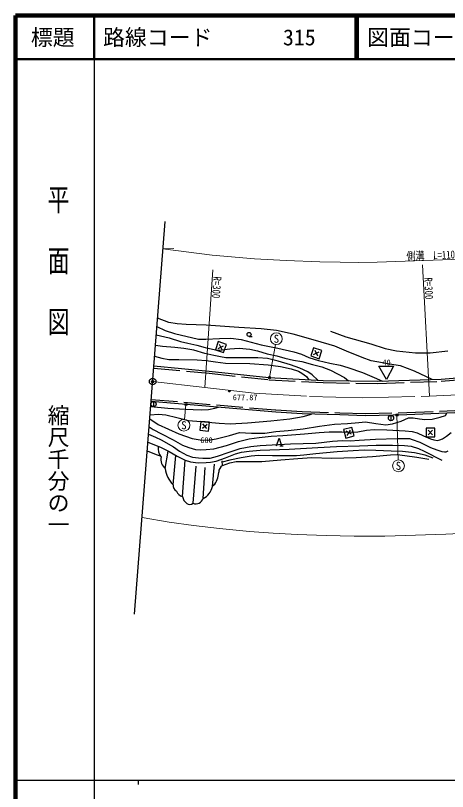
# Model space of a CAD drawing. Units: millimetres at full size, sheet at 1:1000; details may follow other scales. Extents: x 40000 to 680000, y 20000 to 380000.
# Drawn here: x 40000 to 138746, y 202409 to 380000 of the extents above; entities that cross this region are included whole.
import ezdxf
from ezdxf.enums import TextEntityAlignment as Align

# ---------------------------------------------------------------- set-up
doc = ezdxf.new("R2010")
doc.units = ezdxf.units.MM
doc.header["$LTSCALE"] = 1000
doc.header["$PDMODE"] = 32
doc.header["$PDSIZE"] = 500
doc.linetypes.add('CHAIN', pattern=[18.5, 12, -1.5, 3.5, -1.5])
doc.linetypes.add('DASHED', pattern=[7.5, 6, -1.5])
for name, color, linetype, lineweight in [('M-BGD', 7, 'Continuous', 25), ('M-BMK', 2, 'CHAIN', 13), ('M-BMK-OTRS', 5, 'Continuous', 25), ('M-BMK-SRVR', 3, 'Continuous', 25), ('M-STR-HTXT', 7, 'Continuous', 13), ('M-STR-STRC', 7, 'Continuous', 25), ('M-TTL', 2, 'Continuous', 140), ('M-TTL-BAND', 7, 'Continuous', 25), ('M-TTL-LINE', 7, 'Continuous', 50)]:
    doc.layers.add(name, color=color, linetype=linetype, lineweight=lineweight)
doc.layers.add('M-OTRS', color=6, linetype='Continuous')
doc.layers.add('M-TTL-TXT', color=7, linetype='Continuous')
doc.styles.add('@ＭＳ ゴシック', font='')
doc.styles.add('ＭＳ ゴシック', font='')
doc.styles.get('@ＭＳ ゴシック').set_extended_font_data('@MS Gothic')
doc.styles.get('ＭＳ ゴシック').set_extended_font_data('MS Gothic')

msp = doc.modelspace()

# ---------------------------------------------------------------- linework, layer by layer
at = {"layer": 'M-BGD'}
for p, q in [((93382, 306568), (94132, 306568)), ((86314, 303794), (87582, 304421)), ((87261, 303473), (86635, 304741)), ((108147, 302393), (109415, 303019)), ((109094, 302072), (108468, 303340)), ((71546, 291668), (71546, 290468)), ((125836, 288471), (125836, 287271)), ((82708, 285557), (83803, 286452)), ((83703, 285457), (82808, 286552)), ((116808, 284165), (115589, 284881)), ((115841, 283913), (116557, 285132)), ((135345, 284069), (134345, 285069)), ((134345, 284069), (135345, 285069)), ((100460, 281500), (101212, 281500)), ((74245, 276293), (74917, 280304)), ((76006, 272622), (76661, 279295)), ((78202, 269932), (78792, 278261)), ((85002, 272201), (85494, 277330)), ((87339, 276991), (87245, 278049)), ((80605, 268377), (81261, 276839)), ((82872, 269472), (83364, 276594)), ((86406, 274957), (86463, 275468))]:
    msp.add_line(p, q, dxfattribs=at)
for points in [[(135255, 296722), (131186, 298614), (128018, 299816), (126482, 300087), (121277, 301006), (119216, 301750), (115690, 303196), (112982, 304334), (108549, 305659), (103447, 307097), (99626, 307933), (96150, 308275), (91022, 308561), (83601, 309150), (79030, 309267), (76933, 309424), (75018, 309751), (72472, 310707)], [(72328, 308846), (74225, 307915), (76326, 307189), (81833, 305953), (83483, 305937), (86593, 306080), (89210, 306131), (91581, 305869), (96128, 304669), (99998, 303886), (103640, 303063), (105386, 302484), (107017, 301744), (109237, 301030), (111829, 300407), (114245, 299978), (115994, 299414), (119312, 298263), (121964, 297143), (123913, 296325)], [(111996, 307795), (115540, 306461), (121260, 304891), (124505, 303816), (127122, 303257), (131423, 302834), (134780, 302838), (138865, 303233)], [(72179, 306928), (75149, 306202), (77698, 305415), (79411, 305034), (81482, 304575), (83325, 304019), (85680, 303481), (86650, 303421), (89028, 303679), (91137, 303835), (93535, 303625), (95303, 303279), (97560, 302595), (99721, 302112), (101543, 301575), (103536, 301127), (105464, 300840), (107865, 300147), (110029, 299568), (112027, 298858), (115194, 297137), (116113, 296392)], [(109145, 296546), (107840, 297762), (106793, 298469), (104960, 299319), (102860, 300073), (100025, 300923), (97607, 301494), (95372, 301673), (91090, 301642), (88046, 301684), (86825, 301847), (85372, 302152), (83284, 302685), (80746, 303407), (78469, 303830), (76389, 303985), (73619, 304229), (71991, 304491)], [(71803, 302063), (73430, 301549), (75078, 301286), (77352, 301269), (81526, 301214), (83565, 301022), (85740, 300708), (88027, 300444), (93540, 300322), (97732, 300049), (100581, 299641), (103038, 299137), (104695, 298594), (105488, 298114), (106490, 297378), (107030, 296659)], [(71629, 299821), (84283, 298608), (97945, 297144), (110350, 296481), (122827, 296287), (137288, 296793), (149964, 297853), (167016, 299586), (178655, 300593)], [(366733, 292495), (343916, 295223), (329952, 295945), (317698, 296486), (308418, 296208), (299902, 296120), (278086, 295087), (255258, 294052), (241274, 293466), (232768, 293110), (219544, 292941), (212978, 292608), (192238, 291763), (172121, 290852), (153699, 289874), (140466, 289090), (129480, 288635), (120010, 288407), (114127, 288595), (105496, 288848), (99483, 289230), (70996, 291637)], [(70908, 290498), (74824, 290155), (78751, 289886), (82448, 289747), (84112, 289831), (85576, 290100), (86406, 290335)], [(70690, 287682), (72617, 286389), (77355, 284226), (80376, 283218), (82176, 282869), (84086, 282792), (85841, 283101), (88916, 283863), (91223, 284532), (93931, 284431), (97018, 284398), (99476, 284772), (102334, 285008), (105752, 285422), (109520, 286006), (112921, 286466), (115911, 286639), (118466, 286852), (120008, 287041), (122361, 286600), (124664, 286355), (126191, 286518), (128130, 287149), (129849, 287902), (130889, 287927), (132346, 287693), (133607, 287510), (135281, 287599), (137067, 288082), (138286, 288492), (138635, 289014)], [(70761, 288605), (72687, 288749), (74326, 288611), (76908, 287986), (79559, 287287), (82360, 287100), (86576, 286677), (89103, 286568), (93024, 286810), (98395, 287274), (102699, 287661), (105794, 288242), (107663, 288784)], [(70419, 284187), (72011, 283532), (73304, 282920), (76084, 281257), (77521, 280293), (79175, 279362), (80427, 278939), (81815, 278736), (82841, 278657), (84497, 278676), (86180, 279132), (88843, 280060), (91382, 280877), (93757, 281386), (95894, 281624), (102886, 281937), (108651, 282147), (112447, 282549), (114780, 282727), (116473, 282639), (118549, 282823), (122270, 283068), (127232, 283223), (130049, 283171), (130712, 282992), (132439, 282365), (134837, 281147), (136302, 280611), (137423, 280235), (138097, 280113), (138417, 280159), (138881, 280399)], [(70550, 285880), (71446, 285218), (73407, 284284), (76045, 282919), (78190, 281645), (79640, 281114), (81113, 280710), (82374, 280635), (83617, 280646), (85349, 280808), (88198, 281605), (90940, 282475), (93376, 283097), (95684, 283433), (98436, 283713), (101107, 283882), (106036, 284295), (109390, 284596), (111700, 284721), (114621, 284739), (116879, 284630), (118220, 284689), (120272, 285086), (121993, 285287), (124879, 285168), (129084, 284943), (130698, 284773), (131851, 284492), (133270, 283809), (134847, 283150), (135640, 282878), (136493, 282756), (137029, 282858), (137619, 283123), (138560, 283692), (139631, 284568)], [(99673, 281500), (100255, 283283), (100837, 281500)], [(70276, 282336), (73158, 281214), (75117, 280201), (76938, 279132), (78792, 278261), (79999, 277857), (81773, 277641), (83598, 277699), (84547, 277773), (85869, 278042), (88007, 278779), (90269, 279691), (91647, 280071), (93445, 280313), (95895, 280486), (102585, 280778), (109137, 281106), (113381, 281331), (118662, 281539), (122447, 281684), (126157, 281704), (128906, 281630), (130471, 281408), (132136, 280934), (133439, 280284), (137453, 278234)], [(70121, 280337), (72114, 279570), (73087, 279230)], [(135473, 278699), (133642, 279398), (131191, 279885), (128504, 280188), (125862, 280293), (122336, 280475), (119671, 280509), (117211, 280375), (113496, 280120), (108636, 279717), (105944, 279408), (104269, 279237), (102431, 279191), (98755, 279245), (95531, 279302), (93893, 279164), (91559, 278800), (89025, 278267), (87270, 277768)], [(87339, 276991), (89029, 277640), (90475, 277960), (93649, 277907), (96309, 277895), (100683, 278310), (104552, 278642), (107736, 278829), (112256, 278700), (117891, 278867), (121591, 279078), (125738, 279436), (127276, 279498), (128977, 279287), (131718, 278905), (134489, 278451)]]:
    msp.add_lwpolyline(points, dxfattribs=at)
for points in [[(85680, 303481), (87574, 302839), (88216, 304734), (86322, 305375)], [(107513, 302080), (109407, 301438), (110049, 303332), (108155, 303974)], [(82161, 285110), (84151, 284910), (84350, 286900), (82360, 287100)], [(115482, 283303), (117418, 283806), (116915, 285742), (114979, 285239)], [(133845, 283569), (135845, 283569), (135845, 285569), (133845, 285569)]]:
    msp.add_lwpolyline(points, close=True, dxfattribs=at)
at = {"layer": 'M-BGD', "linetype": 'DASHED'}
for points in [[(71591, 299322), (84232, 298110), (97905, 296645), (110333, 295982), (122831, 295787), (137318, 296294), (150010, 297355), (167063, 299088), (178738, 300099)], [(71034, 292135), (99520, 289729), (105519, 289347), (114142, 289095), (120012, 288907), (129464, 289135), (140441, 289589), (153671, 290374), (172097, 291351), (192217, 292262), (212955, 293108), (219529, 293441), (232754, 293610), (241253, 293966), (255236, 294551), (278062, 295587), (299887, 296620), (308408, 296708), (317701, 296987), (328920, 296491)]]:
    msp.add_lwpolyline(points, dxfattribs=at)
at = {"layer": 'M-BGD'}
for centre, radius in [((93382, 307018), 450), ((88867, 294007), 150), ((71546, 291068), 600), ((125836, 287871), 600)]:
    msp.add_circle(centre, radius, dxfattribs=at)
for centre, radius, start, end in [((76364, 281121), 3783, 175.25948, 214.90699), ((76124, 278500), 2898, 170.9385, 229.58304), ((80331, 276955), 6123, 186.21051, 225.04675), ((88039, 275575), 1580, 116.31671, 183.88365), ((82227, 275350), 4197, 311.39376, 354.62587), ((77552, 272476), 1554, 174.58601, 239.53141), ((81244, 272939), 3830, 295.15162, 348.8885), ((78740, 272033), 2169, 204.41241, 255.6352), ((80393, 270169), 2204, 186.17014, 235.57313), ((79861, 269211), 1118, 230.32281, 311.73525), ((81240, 269955), 1702, 248.07314, 343.5203)]:
    msp.add_arc(centre, radius, start, end, dxfattribs=at)
at = {"layer": 'M-BMK'}
msp.add_lwpolyline([(71350, 296218), (83246, 294833), (94518, 293592), (107228, 292823), (119266, 292483), (134607, 292853), (152961, 293799), (170633, 294368), (270378, 298710), (307442, 300354), (315047, 300618), (321656, 300686), (330214, 300386), (340581, 299594), (344016, 299222), (368192, 296495)], dxfattribs=at)
at = {"layer": 'M-BMK-OTRS'}
msp.add_line((67231, 243001), (74189, 332893), dxfattribs=at)
at = {"layer": 'M-BMK-SRVR'}
msp.add_lwpolyline([(124810, 296703), (123037, 299761), (126405, 299761)], close=True, dxfattribs=at)
msp.add_circle((71350, 296218), 750, dxfattribs=at)
at = {"layer": 'M-OTRS'}
msp.add_point((71350, 296218), dxfattribs=at)
at = {"layer": 'M-STR-HTXT'}
for p, q in [((73705, 326639), (76160, 326664)), ((85134, 321773), (83246, 294833)), ((133039, 322956), (134607, 292853)), ((98074, 297137), (99407, 304697)), ((78959, 290964), (78625, 287577)), ((127198, 288580), (127500, 278287))]:
    msp.add_line(p, q, dxfattribs=at)
for points in [[(73705, 326639), (84941, 325176), (94644, 324328), (101895, 323905), (109580, 323635), (114247, 323584), (118310, 323482), (122703, 323576), (129100, 323743), (137621, 324067), (152167, 324649), (177947, 325749)], [(68946, 265151), (75124, 264078), (80662, 263318), (86659, 262572), (93489, 261907), (98927, 261513), (104379, 261208), (111033, 261008), (117397, 260848), (124445, 260841), (131409, 261076), (138380, 261320), (143102, 261517), (147620, 261621), (153128, 261731), (161230, 261927), (170645, 262103), (181150, 262331), (195783, 262661), (206472, 262964), (210946, 262931), (216357, 263055), (229712, 263421)]]:
    msp.add_lwpolyline(points, dxfattribs=at)
for centre in [(99642, 306026), (78492, 286234), (127539, 276938)]:
    msp.add_circle(centre, 1350, dxfattribs=at)
at = {"layer": 'M-STR-STRC'}
for centre in [(98074, 297137), (78959, 290964), (127198, 288580)]:
    msp.add_circle(centre, 250, dxfattribs=at)
at = {"layer": 'M-TTL'}
for p, q in [((40000, 380000), (40000, 20000)), ((680000, 380000), (40000, 380000))]:
    msp.add_line(p, q, dxfattribs=at)
at = {"layer": 'M-TTL-BAND'}
for p, q in [((58000, 370000), (58000, 20000)), ((40000, 205000), (579000, 205000)), ((68000, 205000), (68000, 204000))]:
    msp.add_line(p, q, dxfattribs=at)
at = {"layer": 'M-TTL-LINE'}
for p, q in [((58000, 380000), (58000, 370000)), ((117750, 380000), (117750, 370000)), ((118250, 380000), (118250, 370000)), ((40000, 370000), (680000, 370000))]:
    msp.add_line(p, q, dxfattribs=at)

# ---------------------------------------------------------------- texts
at = {"layer": 'M-BGD', "style": 'ＭＳ ゴシック'}
msp.add_text('677.87', height=1320, dxfattribs=at).set_placement((92487, 291546), align=Align.BOTTOM_CENTER)
msp.add_text('680', height=1320, dxfattribs=at).set_placement((83663, 282809), align=Align.MIDDLE_CENTER)
at = {"layer": 'M-STR-HTXT', "style": 'ＭＳ ゴシック', "width": 0.8}
for s, rotation, p in [('側溝  L=110.0', 2.174, (135964, 323691)), ('R=300', 265.992, (84547, 317873)), ('R=300', 272.981, (133012, 317468))]:
    msp.add_text(s, height=1833, rotation=rotation, dxfattribs=at).set_placement(p, align=Align.BOTTOM_CENTER)
at = {"layer": 'M-STR-HTXT', "style": 'ＭＳ ゴシック'}
for p in [(99642, 306026), (78492, 286234), (127539, 276938)]:
    msp.add_text('S', height=1833, dxfattribs=at).set_placement(p, align=Align.MIDDLE_CENTER)
msp.add_text('40', height=1320, dxfattribs=at).set_placement((124815, 299536), align=Align.BOTTOM_CENTER)
at = {"layer": 'M-TTL-BAND', "style": '@ＭＳ ゴシック', "width": 1.4}
msp.add_text('平  面  図', height=3666, rotation=270, dxfattribs=at).set_placement((49777, 306475), align=Align.MIDDLE_RIGHT)
at = {"layer": 'M-TTL-BAND', "style": '@ＭＳ ゴシック'}
msp.add_text('縮尺千分の一', height=3666, rotation=270, dxfattribs=at).set_placement((49777, 261030), align=Align.MIDDLE_RIGHT)
at = {"layer": 'M-TTL-TXT', "style": 'ＭＳ ゴシック'}
msp.add_text('標題', height=3666, dxfattribs=at).set_placement((48500, 375000), align=Align.MIDDLE_CENTER)
for s, p in [('路線コード', (60000, 375000)), ('315', (101142, 375000)), ('図面コード', (120380, 375000))]:
    msp.add_text(s, height=3666, dxfattribs=at).set_placement(p, align=Align.MIDDLE_LEFT)

doc.saveas('drawing.dxf')
